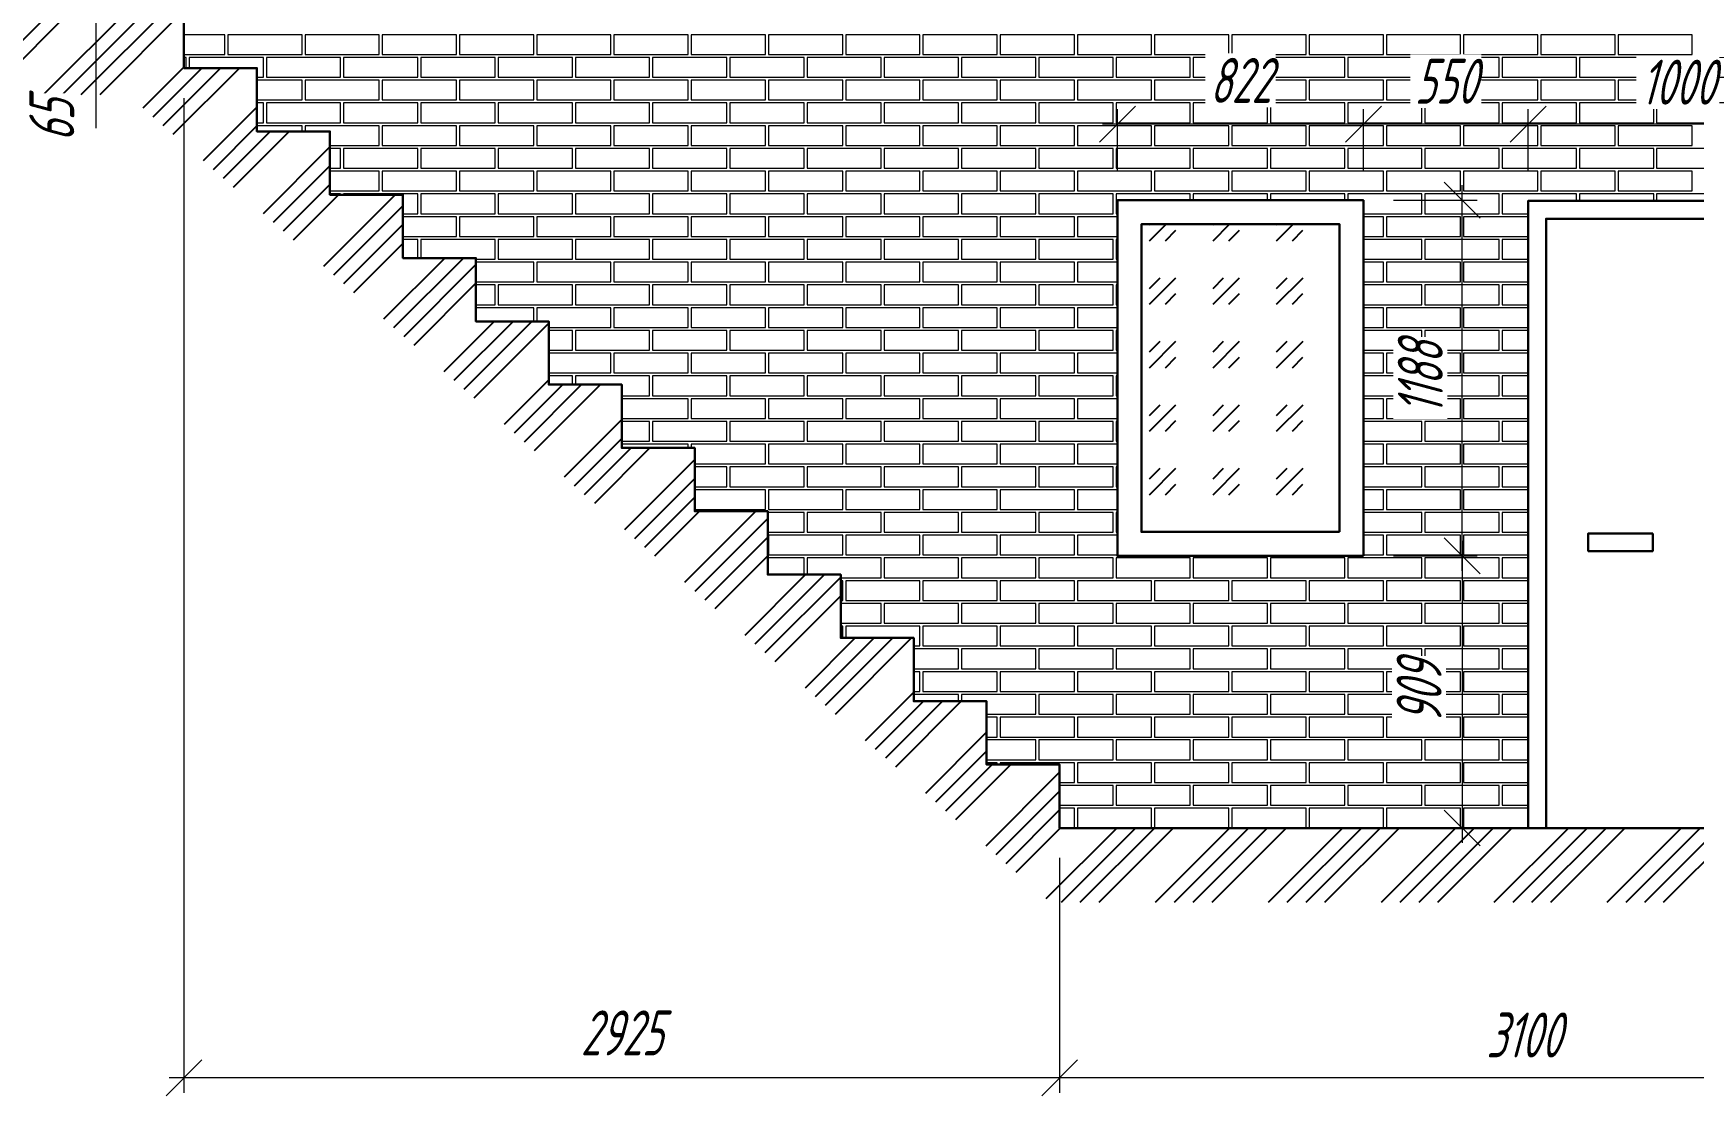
# Model space of a CAD drawing. Header units: millimetres. Extents: x -85477 to 745244, y -3684 to 128206.
# Drawn here: x 711153 to 716700, y 67359 to 70909 of the extents above; entities that cross this region are included whole.
import ezdxf

# ---------------------------------------------------------------- set-up
doc = ezdxf.new("R2010")
doc.units = ezdxf.units.MM
doc.layers.add('РАЗМЕРЫ', color=5, linetype='Continuous', lineweight=15)
doc.layers.add('СТЕНЫ 01', color=7, linetype='Continuous', lineweight=50)
doc.layers.add('ШТРИХОВКА', color=3, linetype='Continuous', transparency=0.5)
doc.styles.add('ism - 01', font='simplex.shx', dxfattribs={"width": 0.62, "oblique": 15, "height": 150})
doc.dimstyles.new('ism - 01', dxfattribs={"dimtxt": 150, "dimasz": 120, "dimexe": 50, "dimexo": 100, "dimgap": 65, "dimtad": 1, "dimdec": 0, "dimtxsty": 'ism - 01', "dimblk": 'OBLIQUE', "dimcen": 0, "dimdle": 50, "dimadec": 0, "dimazin": 0, "dimtfac": 1, "dimtdec": 0, "dimtmove": 0, "dimatfit": 3, "dimldrblk": 'OBLIQUE', "dimfxl": 1, "dimlwd": -1, "dimlwe": -1, "dimarcsym": 0})

# ---------------------------------------------------------------- blocks, each defined once
blk = doc.blocks.new('_Oblique')
at = {"color": 0, "lineweight": -2}
blk.add_line((-0.5, -0.5), (0.5, 0.5), dxfattribs=at)
blk = doc.blocks.new('*D361')
at = {"layer": 'Defpoints', "color": 0}
for p in [(711568.2, 71069), (711362.3, 71004), (711568.2, 71004)]:
    blk.add_point(p, dxfattribs=at)
at = {"layer": 'РАЗМЕРЫ', "color": 0}
for p, q in [((711362.3, 71069), (711362.3, 71189)), ((711468.2, 71069), (711312.3, 71069)), ((711362.3, 71069), (711362.3, 71004)), ((711468.2, 71004), (711312.3, 71004)), ((711362.3, 71004), (711362.3, 70591.4))]:
    blk.add_line(p, q, dxfattribs=at)
at = {"layer": 'РАЗМЕРЫ', "color": 0, "xscale": 120, "yscale": 120, "zscale": 120}
for p, rotation in [((711362.3, 71069), 270), ((711362.3, 71004), 90)]:
    blk.add_blockref('_Oblique', p, dxfattribs=dict(at, rotation=rotation))
at = {"layer": 'РАЗМЕРЫ', "color": 0, "insert": (711214.8, 70617.7), "char_height": 150, "attachment_point": 5, "rotation": 90, "style": 'ism - 01', "bg_fill": 3, "box_fill_scale": 1.1, "bg_fill_color": 256, "bg_fill_true_color": 13158600, "bg_fill_transparency": 0}
blk.add_mtext('65', dxfattribs=at)
blk = doc.blocks.new('*D367')
at = {"layer": 'Defpoints', "color": 0}
for p in [(714581.6, 68254), (717681.6, 68254), (714581.6, 67419.5)]:
    blk.add_point(p, dxfattribs=at)
at = {"layer": 'РАЗМЕРЫ', "color": 0}
for p, q in [((714581.6, 68154), (714581.6, 67369.5)), ((717681.6, 68154), (717681.6, 67369.5)), ((717731.6, 67419.5), (714531.6, 67419.5))]:
    blk.add_line(p, q, dxfattribs=at)
at = {"layer": 'РАЗМЕРЫ', "color": 0, "xscale": 120, "yscale": 120, "zscale": 120, "rotation": 180}
blk.add_blockref('_Oblique', (714581.6, 67419.5), dxfattribs=at)
at = {"layer": 'РАЗМЕРЫ', "color": 0, "xscale": 120, "yscale": 120, "zscale": 120}
blk.add_blockref('_Oblique', (717681.6, 67419.5), dxfattribs=at)
at = {"layer": 'РАЗМЕРЫ', "color": 0, "insert": (716131.6, 67562.6), "char_height": 150, "attachment_point": 5, "style": 'ism - 01'}
blk.add_mtext('3100', dxfattribs=at)
blk = doc.blocks.new('*D368')
at = {"layer": 'Defpoints', "color": 0}
for p in [(711656.6, 70792.5), (714581.6, 68254), (711656.6, 67419.5)]:
    blk.add_point(p, dxfattribs=at)
at = {"layer": 'РАЗМЕРЫ', "color": 0}
for p, q in [((711656.6, 70692.5), (711656.6, 67369.5)), ((714581.6, 68154), (714581.6, 67369.5)), ((714631.6, 67419.5), (711606.6, 67419.5))]:
    blk.add_line(p, q, dxfattribs=at)
at = {"layer": 'РАЗМЕРЫ', "color": 0, "xscale": 120, "yscale": 120, "zscale": 120, "rotation": 180}
blk.add_blockref('_Oblique', (711656.6, 67419.5), dxfattribs=at)
at = {"layer": 'РАЗМЕРЫ', "color": 0, "xscale": 120, "yscale": 120, "zscale": 120}
blk.add_blockref('_Oblique', (714581.6, 67419.5), dxfattribs=at)
at = {"layer": 'РАЗМЕРЫ', "color": 0, "insert": (713119.1, 67569.6), "char_height": 150, "attachment_point": 5, "style": 'ism - 01'}
blk.add_mtext('2925', dxfattribs=at)
blk = doc.blocks.new('*D372')
at = {"layer": 'Defpoints', "color": 0}
for p in [(716146.6, 70605.5), (716146.6, 70349), (717146.6, 70349)]:
    blk.add_point(p, dxfattribs=at)
at = {"layer": 'РАЗМЕРЫ', "color": 0}
for p, q in [((716146.6, 70449), (716146.6, 70655.5)), ((717146.6, 70449), (717146.6, 70655.5)), ((717196.6, 70605.5), (716096.6, 70605.5))]:
    blk.add_line(p, q, dxfattribs=at)
at = {"layer": 'РАЗМЕРЫ', "color": 0, "xscale": 120, "yscale": 120, "zscale": 120, "rotation": 180}
blk.add_blockref('_Oblique', (716146.6, 70605.5), dxfattribs=at)
at = {"layer": 'РАЗМЕРЫ', "color": 0, "xscale": 120, "yscale": 120, "zscale": 120}
blk.add_blockref('_Oblique', (717146.6, 70605.5), dxfattribs=at)
at = {"layer": 'РАЗМЕРЫ', "color": 0, "insert": (716646.6, 70745.5), "char_height": 150, "attachment_point": 5, "style": 'ism - 01', "bg_fill": 3, "box_fill_scale": 1.1, "bg_fill_color": 256, "bg_fill_true_color": 13158600, "bg_fill_transparency": 0}
blk.add_mtext('1000', dxfattribs=at)
blk = doc.blocks.new('*D373')
at = {"layer": 'Defpoints', "color": 0}
for p in [(715596.6, 70605.5), (715596.6, 70351), (716146.6, 70349)]:
    blk.add_point(p, dxfattribs=at)
at = {"layer": 'РАЗМЕРЫ', "color": 0}
for p, q in [((715596.6, 70451), (715596.6, 70655.5)), ((716146.6, 70449), (716146.6, 70655.5)), ((716196.6, 70605.5), (715546.6, 70605.5))]:
    blk.add_line(p, q, dxfattribs=at)
at = {"layer": 'РАЗМЕРЫ', "color": 0, "xscale": 120, "yscale": 120, "zscale": 120, "rotation": 180}
blk.add_blockref('_Oblique', (715596.6, 70605.5), dxfattribs=at)
at = {"layer": 'РАЗМЕРЫ', "color": 0, "xscale": 120, "yscale": 120, "zscale": 120}
blk.add_blockref('_Oblique', (716146.6, 70605.5), dxfattribs=at)
at = {"layer": 'РАЗМЕРЫ', "color": 0, "insert": (715871.6, 70748.6), "char_height": 150, "attachment_point": 5, "style": 'ism - 01', "bg_fill": 3, "box_fill_scale": 1.1, "bg_fill_color": 256, "bg_fill_true_color": 13158600, "bg_fill_transparency": 0}
blk.add_mtext('550', dxfattribs=at)
blk = doc.blocks.new('*D374')
at = {"layer": 'Defpoints', "color": 0}
for p in [(714774.6, 70605.5), (714774.6, 70351), (715596.6, 70351)]:
    blk.add_point(p, dxfattribs=at)
at = {"layer": 'РАЗМЕРЫ', "color": 0}
for p, q in [((714774.6, 70451), (714774.6, 70655.5)), ((715596.6, 70451), (715596.6, 70655.5)), ((715646.6, 70605.5), (714724.6, 70605.5))]:
    blk.add_line(p, q, dxfattribs=at)
at = {"layer": 'РАЗМЕРЫ', "color": 0, "xscale": 120, "yscale": 120, "zscale": 120, "rotation": 180}
blk.add_blockref('_Oblique', (714774.6, 70605.5), dxfattribs=at)
at = {"layer": 'РАЗМЕРЫ', "color": 0, "xscale": 120, "yscale": 120, "zscale": 120}
blk.add_blockref('_Oblique', (715596.6, 70605.5), dxfattribs=at)
at = {"layer": 'РАЗМЕРЫ', "color": 0, "insert": (715185.6, 70751.3), "char_height": 150, "attachment_point": 5, "style": 'ism - 01', "bg_fill": 3, "box_fill_scale": 1.1, "bg_fill_color": 256, "bg_fill_true_color": 13158600, "bg_fill_transparency": 0}
blk.add_mtext('822', dxfattribs=at)
blk = doc.blocks.new('*D375')
at = {"layer": 'Defpoints', "color": 0}
for p in [(715596.6, 69163), (715596.6, 68254), (715926.6, 68254)]:
    blk.add_point(p, dxfattribs=at)
at = {"layer": 'РАЗМЕРЫ', "color": 0}
for p, q in [((715926.6, 69213), (715926.6, 68204)), ((715696.6, 69163), (715976.6, 69163)), ((715696.6, 68254), (715976.6, 68254))]:
    blk.add_line(p, q, dxfattribs=at)
at = {"layer": 'РАЗМЕРЫ', "color": 0, "xscale": 120, "yscale": 120, "zscale": 120}
for p, rotation in [((715926.6, 69163), 90), ((715926.6, 68254), 270)]:
    blk.add_blockref('_Oblique', p, dxfattribs=dict(at, rotation=rotation))
at = {"layer": 'РАЗМЕРЫ', "color": 0, "insert": (715782.3, 68708.5), "char_height": 150, "attachment_point": 5, "rotation": 90, "style": 'ism - 01', "bg_fill": 3, "box_fill_scale": 1.1, "bg_fill_color": 256, "bg_fill_true_color": 13158600, "bg_fill_transparency": 0}
blk.add_mtext('909', dxfattribs=at)
blk = doc.blocks.new('*D376')
at = {"layer": 'Defpoints', "color": 0}
for p in [(715596.6, 70351), (715926.6, 70351), (715596.6, 69163)]:
    blk.add_point(p, dxfattribs=at)
at = {"layer": 'РАЗМЕРЫ', "color": 0}
for p, q in [((715926.6, 69113), (715926.6, 70401)), ((715696.6, 70351), (715976.6, 70351)), ((715696.6, 69163), (715976.6, 69163))]:
    blk.add_line(p, q, dxfattribs=at)
at = {"layer": 'РАЗМЕРЫ', "color": 0, "xscale": 120, "yscale": 120, "zscale": 120}
for p, rotation in [((715926.6, 70351), 90), ((715926.6, 69163), 270)]:
    blk.add_blockref('_Oblique', p, dxfattribs=dict(at, rotation=rotation))
at = {"layer": 'РАЗМЕРЫ', "color": 0, "insert": (715786.6, 69757), "char_height": 150, "attachment_point": 5, "rotation": 90, "style": 'ism - 01', "bg_fill": 3, "box_fill_scale": 1.1, "bg_fill_color": 256, "bg_fill_true_color": 13158600, "bg_fill_transparency": 0}
blk.add_mtext('1188', dxfattribs=at)

msp = doc.modelspace()

# ---------------------------------------------------------------- hatches: boundary and pattern name
at = {"layer": 'ШТРИХОВКА', "true_color": 0x000000}
h = msp.add_hatch(dxfattribs=at)
h.set_pattern_fill('ANSI34', color=18, scale=14)
h.set_pattern_definition([(45, (62769.92, -19123.8), (-188.58538, 188.58538), []), (45, (62832.78, -19123.8), (-188.58538, 188.58538), []), (45, (62895.65, -19123.8), (-188.58538, 188.58538), []), (45, (62958.5, -19123.8), (-188.58538, 188.58538), [])])
h.paths.add_polyline_path([(711656.6, 71004), (705769.8, 71004), (705770.3, 70704), (711469.1, 70704), (714550.4, 68006.5), (717981.6, 68006.5), (717981.6, 70544), (723506.6, 70544), (723506.6, 70844), (717681.6, 70844), (717681.6, 68254), (714581.6, 68254), (714581.6, 68466), (714337.8, 68466), (714337.8, 68677.5), (714094.1, 68677.5), (714094.1, 68889), (713850.3, 68889), (713850.3, 69100.5), (713606.6, 69100.5), (713606.6, 69312), (713362.8, 69312), (713362.8, 69523.5), (713119.1, 69523.5), (713119.1, 69735), (712875.3, 69735), (712875.3, 69946.5), (712631.6, 69946.5), (712631.6, 70158), (712387.8, 70158), (712387.8, 70369.5), (712144.1, 70369.5), (712144.1, 70581), (711900.3, 70581), (711900.3, 70792.5), (711656.6, 70792.5)])
at = {"layer": 'ШТРИХОВКА', "transparency": 33554508}
h = msp.add_hatch(dxfattribs=at)
h.set_pattern_fill('GOST_GLASS', color=4, scale=25)
h.set_pattern_definition([(45, (63000, 1e-11), (212.132034, 0), [125, -175]), (45, (63053.03, 1e-11), (212.132034, 0), [50, -250]), (45, (63000, 53.03), (212.132034, 0), [50, -250])])
h.paths.add_polyline_path([(715516.6, 69243), (715516.6, 70271), (714854.6, 70271), (714854.6, 69243)])

# ---------------------------------------------------------------- linework, layer by layer
at = {"layer": 'РАЗМЕРЫ', "color": 9, "transparency": 33554559}
for points in [[(711656.6, 70838), (711792.9, 70838), (711792.9, 70904), (711656.6, 70904)], [(711663.9, 70792.5), (711663.9, 70828), (711656.6, 70828)], [(711900.3, 70762), (711921.9, 70762), (711921.9, 70828), (711673.9, 70828), (711673.9, 70792.5)], [(711900.3, 70686), (712050.9, 70686), (712050.9, 70752), (711900.3, 70752)], [(711900.3, 70610), (711921.9, 70610), (711921.9, 70676), (711900.3, 70676)], [(712050.9, 70581), (712050.9, 70600), (711900.3, 70600)], [(712144.1, 70534), (712308.9, 70534), (712308.9, 70600), (712060.9, 70600), (712060.9, 70581)], [(712144.1, 70458), (712179.9, 70458), (712179.9, 70524), (712144.1, 70524)], [(712144.1, 70382), (712308.9, 70382), (712308.9, 70448), (712144.1, 70448)], [(712179.9, 70369.5), (712179.9, 70372), (712144.1, 70372)], [(712387.8, 70306), (712437.9, 70306), (712437.9, 70372), (712189.9, 70372), (712189.9, 70369.5)], [(715017.9, 70351), (715017.9, 70372), (714769.9, 70372), (714769.9, 70306), (714774.6, 70306)], [(715275.9, 70351), (715275.9, 70372), (715027.9, 70372), (715027.9, 70351)], [(715533.9, 70351), (715533.9, 70372), (715285.9, 70372), (715285.9, 70351)], [(715596.6, 70306), (715791.9, 70306), (715791.9, 70372), (715543.9, 70372), (715543.9, 70351)], [(716307.9, 70349), (716307.9, 70372), (716059.9, 70372), (716059.9, 70306), (716146.6, 70306)], [(716565.9, 70349), (716565.9, 70372), (716317.9, 70372), (716317.9, 70349)], [(716823.9, 70349), (716823.9, 70372), (716575.9, 70372), (716575.9, 70349)], [(712387.8, 70230), (712566.9, 70230), (712566.9, 70296), (712387.8, 70296)], [(714774.6, 70296), (714640.9, 70296), (714640.9, 70230), (714774.6, 70230)], [(715596.6, 70230), (715662.9, 70230), (715662.9, 70296), (715596.6, 70296)], [(716146.6, 70296), (715930.9, 70296), (715930.9, 70230), (716146.6, 70230)], [(712437.9, 70158), (712437.9, 70220), (712387.8, 70220)], [(712631.6, 70154), (712695.9, 70154), (712695.9, 70220), (712447.9, 70220), (712447.9, 70158)], [(714774.6, 70220), (714769.9, 70220), (714769.9, 70154), (714774.6, 70154)], [(715596.6, 70154), (715791.9, 70154), (715791.9, 70220), (715596.6, 70220)], [(716146.6, 70220), (716059.9, 70220), (716059.9, 70154), (716146.6, 70154)], [(712631.6, 70078), (712824.9, 70078), (712824.9, 70144), (712631.6, 70144)], [(714774.6, 70144), (714640.9, 70144), (714640.9, 70078), (714774.6, 70078)], [(715596.6, 70078), (715662.9, 70078), (715662.9, 70144), (715596.6, 70144)], [(716146.6, 70144), (715930.9, 70144), (715930.9, 70078), (716146.6, 70078)], [(712631.6, 70002), (712695.9, 70002), (712695.9, 70068), (712631.6, 70068)], [(714774.6, 70068), (714769.9, 70068), (714769.9, 70002), (714774.6, 70002)], [(715596.6, 70002), (715791.9, 70002), (715791.9, 70068), (715596.6, 70068)], [(716146.6, 70068), (716059.9, 70068), (716059.9, 70002), (716146.6, 70002)], [(712824.9, 69946.5), (712824.9, 69992), (712631.6, 69992)], [(712875.3, 69926), (713082.9, 69926), (713082.9, 69992), (712834.9, 69992), (712834.9, 69946.5)], [(714774.6, 69992), (714640.9, 69992), (714640.9, 69926), (714774.6, 69926)], [(715596.6, 69926), (715662.9, 69926), (715662.9, 69992), (715596.6, 69992)], [(716146.6, 69992), (715930.9, 69992), (715930.9, 69926), (716146.6, 69926)], [(712875.3, 69850), (712953.9, 69850), (712953.9, 69916), (712875.3, 69916)], [(714774.6, 69916), (714769.9, 69916), (714769.9, 69850), (714774.6, 69850)], [(715596.6, 69850), (715791.9, 69850), (715791.9, 69916), (715596.6, 69916)], [(716146.6, 69916), (716059.9, 69916), (716059.9, 69850), (716146.6, 69850)], [(712875.3, 69774), (713082.9, 69774), (713082.9, 69840), (712875.3, 69840)], [(714774.6, 69840), (714640.9, 69840), (714640.9, 69774), (714774.6, 69774)], [(715596.6, 69774), (715662.9, 69774), (715662.9, 69840), (715596.6, 69840)], [(716146.6, 69840), (715930.9, 69840), (715930.9, 69774), (716146.6, 69774)], [(712953.9, 69735), (712953.9, 69764), (712875.3, 69764)], [(713119.1, 69698), (713211.9, 69698), (713211.9, 69764), (712963.9, 69764), (712963.9, 69735)], [(714774.6, 69764), (714769.9, 69764), (714769.9, 69698), (714774.6, 69698)], [(715596.6, 69698), (715791.9, 69698), (715791.9, 69764), (715596.6, 69764)], [(716146.6, 69764), (716059.9, 69764), (716059.9, 69698), (716146.6, 69698)], [(713119.1, 69622), (713340.9, 69622), (713340.9, 69688), (713119.1, 69688)], [(714774.6, 69688), (714640.9, 69688), (714640.9, 69622), (714774.6, 69622)], [(715596.6, 69622), (715662.9, 69622), (715662.9, 69688), (715596.6, 69688)], [(716146.6, 69688), (715930.9, 69688), (715930.9, 69622), (716146.6, 69622)], [(713119.1, 69546), (713211.9, 69546), (713211.9, 69612), (713119.1, 69612)], [(714774.6, 69612), (714769.9, 69612), (714769.9, 69546), (714774.6, 69546)], [(715596.6, 69546), (715791.9, 69546), (715791.9, 69612), (715596.6, 69612)], [(716146.6, 69612), (716059.9, 69612), (716059.9, 69546), (716146.6, 69546)], [(713340.9, 69523.5), (713340.9, 69536), (713119.1, 69536)], [(713362.8, 69470), (713598.9, 69470), (713598.9, 69536), (713350.9, 69536), (713350.9, 69523.5)], [(714774.6, 69536), (714640.9, 69536), (714640.9, 69470), (714774.6, 69470)], [(715596.6, 69470), (715662.9, 69470), (715662.9, 69536), (715596.6, 69536)], [(716146.6, 69536), (715930.9, 69536), (715930.9, 69470), (716146.6, 69470)], [(713362.8, 69394), (713469.9, 69394), (713469.9, 69460), (713362.8, 69460)], [(714774.6, 69460), (714769.9, 69460), (714769.9, 69394), (714774.6, 69394)], [(715596.6, 69394), (715791.9, 69394), (715791.9, 69460), (715596.6, 69460)], [(716146.6, 69460), (716059.9, 69460), (716059.9, 69394), (716146.6, 69394)], [(713362.8, 69318), (713598.9, 69318), (713598.9, 69384), (713362.8, 69384)], [(714774.6, 69384), (714640.9, 69384), (714640.9, 69318), (714774.6, 69318)], [(715596.6, 69318), (715662.9, 69318), (715662.9, 69384), (715596.6, 69384)], [(716146.6, 69384), (715930.9, 69384), (715930.9, 69318), (716146.6, 69318)], [(713606.6, 69242), (713727.9, 69242), (713727.9, 69308), (713606.6, 69308)], [(714774.6, 69308), (714769.9, 69308), (714769.9, 69242), (714774.6, 69242)], [(715596.6, 69242), (715791.9, 69242), (715791.9, 69308), (715596.6, 69308)], [(716146.6, 69308), (716059.9, 69308), (716059.9, 69242), (716146.6, 69242)], [(714774.6, 69232), (714640.9, 69232), (714640.9, 69166), (714774.6, 69166)], [(715596.6, 69166), (715662.9, 69166), (715662.9, 69232), (715596.6, 69232)], [(716146.6, 69232), (715930.9, 69232), (715930.9, 69166), (716146.6, 69166)], [(713727.9, 69100.5), (713727.9, 69156), (713606.6, 69156)], [(713850.3, 69090), (713985.9, 69090), (713985.9, 69156), (713737.9, 69156), (713737.9, 69100.5)], [(716146.6, 69156), (716059.9, 69156), (716059.9, 69090), (716146.6, 69090)], [(713850.3, 69014), (713856.9, 69014), (713856.9, 69080), (713850.3, 69080)], [(716146.6, 69080), (715930.9, 69080), (715930.9, 69014), (716146.6, 69014)], [(713850.3, 68938), (713985.9, 68938), (713985.9, 69004), (713850.3, 69004)], [(716146.6, 69004), (716059.9, 69004), (716059.9, 68938), (716146.6, 68938)], [(713856.9, 68889), (713856.9, 68928), (713850.3, 68928)], [(714094.1, 68862), (714114.9, 68862), (714114.9, 68928), (713866.9, 68928), (713866.9, 68889)], [(716146.6, 68928), (715930.9, 68928), (715930.9, 68862), (716146.6, 68862)], [(714094.1, 68786), (714243.9, 68786), (714243.9, 68852), (714094.1, 68852)], [(716146.6, 68852), (716059.9, 68852), (716059.9, 68786), (716146.6, 68786)], [(714094.1, 68710), (714114.9, 68710), (714114.9, 68776), (714094.1, 68776)], [(716146.6, 68776), (715930.9, 68776), (715930.9, 68710), (716146.6, 68710)], [(714243.9, 68677.5), (714243.9, 68700), (714094.1, 68700)], [(714337.8, 68634), (714501.9, 68634), (714501.9, 68700), (714253.9, 68700), (714253.9, 68677.5)], [(716146.6, 68700), (716059.9, 68700), (716059.9, 68634), (716146.6, 68634)], [(714337.8, 68558), (714372.9, 68558), (714372.9, 68624), (714337.8, 68624)], [(716146.6, 68624), (715930.9, 68624), (715930.9, 68558), (716146.6, 68558)], [(714337.8, 68482), (714501.9, 68482), (714501.9, 68548), (714337.8, 68548)], [(716146.6, 68548), (716059.9, 68548), (716059.9, 68482), (716146.6, 68482)], [(714372.9, 68466), (714372.9, 68472), (714337.8, 68472)], [(714581.6, 68406), (714630.9, 68406), (714630.9, 68472), (714382.9, 68472), (714382.9, 68466)], [(716146.6, 68472), (715930.9, 68472), (715930.9, 68406), (716146.6, 68406)], [(714581.6, 68330), (714759.9, 68330), (714759.9, 68396), (714581.6, 68396)], [(716146.6, 68396), (716059.9, 68396), (716059.9, 68330), (716146.6, 68330)], [(714581.6, 68254), (714630.9, 68254), (714630.9, 68320), (714581.6, 68320)], [(716146.6, 68320), (715930.9, 68320), (715930.9, 68254), (716146.6, 68254)]]:
    msp.add_lwpolyline(points, dxfattribs=at)
for points in [[(711802.9, 70838), (712050.9, 70838), (712050.9, 70904), (711802.9, 70904)], [(712060.9, 70838), (712308.9, 70838), (712308.9, 70904), (712060.9, 70904)], [(712318.9, 70838), (712566.9, 70838), (712566.9, 70904), (712318.9, 70904)], [(712576.9, 70838), (712824.9, 70838), (712824.9, 70904), (712576.9, 70904)], [(712834.9, 70838), (713082.9, 70838), (713082.9, 70904), (712834.9, 70904)], [(713092.9, 70838), (713340.9, 70838), (713340.9, 70904), (713092.9, 70904)], [(713350.9, 70838), (713598.9, 70838), (713598.9, 70904), (713350.9, 70904)], [(713608.9, 70838), (713856.9, 70838), (713856.9, 70904), (713608.9, 70904)], [(713866.9, 70838), (714114.9, 70838), (714114.9, 70904), (713866.9, 70904)], [(714124.9, 70838), (714372.9, 70838), (714372.9, 70904), (714124.9, 70904)], [(714382.9, 70838), (714630.9, 70838), (714630.9, 70904), (714382.9, 70904)], [(714640.9, 70838), (714888.9, 70838), (714888.9, 70904), (714640.9, 70904)], [(714898.9, 70838), (715146.9, 70838), (715146.9, 70904), (714898.9, 70904)], [(715156.9, 70838), (715404.9, 70838), (715404.9, 70904), (715156.9, 70904)], [(715414.9, 70838), (715662.9, 70838), (715662.9, 70904), (715414.9, 70904)], [(715672.9, 70838), (715920.9, 70838), (715920.9, 70904), (715672.9, 70904)], [(715930.9, 70838), (716178.9, 70838), (716178.9, 70904), (715930.9, 70904)], [(716188.9, 70838), (716436.9, 70838), (716436.9, 70904), (716188.9, 70904)], [(716446.9, 70838), (716694.9, 70838), (716694.9, 70904), (716446.9, 70904)], [(711931.9, 70762), (712179.9, 70762), (712179.9, 70828), (711931.9, 70828)], [(712189.9, 70762), (712437.9, 70762), (712437.9, 70828), (712189.9, 70828)], [(712447.9, 70762), (712695.9, 70762), (712695.9, 70828), (712447.9, 70828)], [(712705.9, 70762), (712953.9, 70762), (712953.9, 70828), (712705.9, 70828)], [(712963.9, 70762), (713211.9, 70762), (713211.9, 70828), (712963.9, 70828)], [(713221.9, 70762), (713469.9, 70762), (713469.9, 70828), (713221.9, 70828)], [(713479.9, 70762), (713727.9, 70762), (713727.9, 70828), (713479.9, 70828)], [(713737.9, 70762), (713985.9, 70762), (713985.9, 70828), (713737.9, 70828)], [(713995.9, 70762), (714243.9, 70762), (714243.9, 70828), (713995.9, 70828)], [(714253.9, 70762), (714501.9, 70762), (714501.9, 70828), (714253.9, 70828)], [(714511.9, 70762), (714759.9, 70762), (714759.9, 70828), (714511.9, 70828)], [(714769.9, 70762), (715017.9, 70762), (715017.9, 70828), (714769.9, 70828)], [(715027.9, 70762), (715275.9, 70762), (715275.9, 70828), (715027.9, 70828)], [(715285.9, 70762), (715533.9, 70762), (715533.9, 70828), (715285.9, 70828)], [(715543.9, 70762), (715791.9, 70762), (715791.9, 70828), (715543.9, 70828)], [(715801.9, 70762), (716049.9, 70762), (716049.9, 70828), (715801.9, 70828)], [(716059.9, 70762), (716307.9, 70762), (716307.9, 70828), (716059.9, 70828)], [(716317.9, 70762), (716565.9, 70762), (716565.9, 70828), (716317.9, 70828)], [(716575.9, 70762), (716823.9, 70762), (716823.9, 70828), (716575.9, 70828)], [(712060.9, 70686), (712308.9, 70686), (712308.9, 70752), (712060.9, 70752)], [(712318.9, 70686), (712566.9, 70686), (712566.9, 70752), (712318.9, 70752)], [(712576.9, 70686), (712824.9, 70686), (712824.9, 70752), (712576.9, 70752)], [(712834.9, 70686), (713082.9, 70686), (713082.9, 70752), (712834.9, 70752)], [(713092.9, 70686), (713340.9, 70686), (713340.9, 70752), (713092.9, 70752)], [(713350.9, 70686), (713598.9, 70686), (713598.9, 70752), (713350.9, 70752)], [(713608.9, 70686), (713856.9, 70686), (713856.9, 70752), (713608.9, 70752)], [(713866.9, 70686), (714114.9, 70686), (714114.9, 70752), (713866.9, 70752)], [(714124.9, 70686), (714372.9, 70686), (714372.9, 70752), (714124.9, 70752)], [(714382.9, 70686), (714630.9, 70686), (714630.9, 70752), (714382.9, 70752)], [(714640.9, 70686), (714888.9, 70686), (714888.9, 70752), (714640.9, 70752)], [(714898.9, 70686), (715146.9, 70686), (715146.9, 70752), (714898.9, 70752)], [(715156.9, 70686), (715404.9, 70686), (715404.9, 70752), (715156.9, 70752)], [(715414.9, 70686), (715662.9, 70686), (715662.9, 70752), (715414.9, 70752)], [(715672.9, 70686), (715920.9, 70686), (715920.9, 70752), (715672.9, 70752)], [(715930.9, 70686), (716178.9, 70686), (716178.9, 70752), (715930.9, 70752)], [(716188.9, 70686), (716436.9, 70686), (716436.9, 70752), (716188.9, 70752)], [(716446.9, 70686), (716694.9, 70686), (716694.9, 70752), (716446.9, 70752)], [(711931.9, 70610), (712179.9, 70610), (712179.9, 70676), (711931.9, 70676)], [(712189.9, 70610), (712437.9, 70610), (712437.9, 70676), (712189.9, 70676)], [(712447.9, 70610), (712695.9, 70610), (712695.9, 70676), (712447.9, 70676)], [(712705.9, 70610), (712953.9, 70610), (712953.9, 70676), (712705.9, 70676)], [(712963.9, 70610), (713211.9, 70610), (713211.9, 70676), (712963.9, 70676)], [(713221.9, 70610), (713469.9, 70610), (713469.9, 70676), (713221.9, 70676)], [(713479.9, 70610), (713727.9, 70610), (713727.9, 70676), (713479.9, 70676)], [(713737.9, 70610), (713985.9, 70610), (713985.9, 70676), (713737.9, 70676)], [(713995.9, 70610), (714243.9, 70610), (714243.9, 70676), (713995.9, 70676)], [(714253.9, 70610), (714501.9, 70610), (714501.9, 70676), (714253.9, 70676)], [(714511.9, 70610), (714759.9, 70610), (714759.9, 70676), (714511.9, 70676)], [(714769.9, 70610), (715017.9, 70610), (715017.9, 70676), (714769.9, 70676)], [(715027.9, 70610), (715275.9, 70610), (715275.9, 70676), (715027.9, 70676)], [(715285.9, 70610), (715533.9, 70610), (715533.9, 70676), (715285.9, 70676)], [(715543.9, 70610), (715791.9, 70610), (715791.9, 70676), (715543.9, 70676)], [(715801.9, 70610), (716049.9, 70610), (716049.9, 70676), (715801.9, 70676)], [(716059.9, 70610), (716307.9, 70610), (716307.9, 70676), (716059.9, 70676)], [(716317.9, 70610), (716565.9, 70610), (716565.9, 70676), (716317.9, 70676)], [(716575.9, 70610), (716823.9, 70610), (716823.9, 70676), (716575.9, 70676)], [(712318.9, 70534), (712566.9, 70534), (712566.9, 70600), (712318.9, 70600)], [(712576.9, 70534), (712824.9, 70534), (712824.9, 70600), (712576.9, 70600)], [(712834.9, 70534), (713082.9, 70534), (713082.9, 70600), (712834.9, 70600)], [(713092.9, 70534), (713340.9, 70534), (713340.9, 70600), (713092.9, 70600)], [(713350.9, 70534), (713598.9, 70534), (713598.9, 70600), (713350.9, 70600)], [(713608.9, 70534), (713856.9, 70534), (713856.9, 70600), (713608.9, 70600)], [(713866.9, 70534), (714114.9, 70534), (714114.9, 70600), (713866.9, 70600)], [(714124.9, 70534), (714372.9, 70534), (714372.9, 70600), (714124.9, 70600)], [(714382.9, 70534), (714630.9, 70534), (714630.9, 70600), (714382.9, 70600)], [(714640.9, 70534), (714888.9, 70534), (714888.9, 70600), (714640.9, 70600)], [(714898.9, 70534), (715146.9, 70534), (715146.9, 70600), (714898.9, 70600)], [(715156.9, 70534), (715404.9, 70534), (715404.9, 70600), (715156.9, 70600)], [(715414.9, 70534), (715662.9, 70534), (715662.9, 70600), (715414.9, 70600)], [(715672.9, 70534), (715920.9, 70534), (715920.9, 70600), (715672.9, 70600)], [(715930.9, 70534), (716178.9, 70534), (716178.9, 70600), (715930.9, 70600)], [(716188.9, 70534), (716436.9, 70534), (716436.9, 70600), (716188.9, 70600)], [(716446.9, 70534), (716694.9, 70534), (716694.9, 70600), (716446.9, 70600)], [(712189.9, 70458), (712437.9, 70458), (712437.9, 70524), (712189.9, 70524)], [(712447.9, 70458), (712695.9, 70458), (712695.9, 70524), (712447.9, 70524)], [(712705.9, 70458), (712953.9, 70458), (712953.9, 70524), (712705.9, 70524)], [(712963.9, 70458), (713211.9, 70458), (713211.9, 70524), (712963.9, 70524)], [(713221.9, 70458), (713469.9, 70458), (713469.9, 70524), (713221.9, 70524)], [(713479.9, 70458), (713727.9, 70458), (713727.9, 70524), (713479.9, 70524)], [(713737.9, 70458), (713985.9, 70458), (713985.9, 70524), (713737.9, 70524)], [(713995.9, 70458), (714243.9, 70458), (714243.9, 70524), (713995.9, 70524)], [(714253.9, 70458), (714501.9, 70458), (714501.9, 70524), (714253.9, 70524)], [(714511.9, 70458), (714759.9, 70458), (714759.9, 70524), (714511.9, 70524)], [(714769.9, 70458), (715017.9, 70458), (715017.9, 70524), (714769.9, 70524)], [(715027.9, 70458), (715275.9, 70458), (715275.9, 70524), (715027.9, 70524)], [(715285.9, 70458), (715533.9, 70458), (715533.9, 70524), (715285.9, 70524)], [(715543.9, 70458), (715791.9, 70458), (715791.9, 70524), (715543.9, 70524)], [(715801.9, 70458), (716049.9, 70458), (716049.9, 70524), (715801.9, 70524)], [(716059.9, 70458), (716307.9, 70458), (716307.9, 70524), (716059.9, 70524)], [(716317.9, 70458), (716565.9, 70458), (716565.9, 70524), (716317.9, 70524)], [(716575.9, 70458), (716823.9, 70458), (716823.9, 70524), (716575.9, 70524)], [(712318.9, 70382), (712566.9, 70382), (712566.9, 70448), (712318.9, 70448)], [(712576.9, 70382), (712824.9, 70382), (712824.9, 70448), (712576.9, 70448)], [(712834.9, 70382), (713082.9, 70382), (713082.9, 70448), (712834.9, 70448)], [(713092.9, 70382), (713340.9, 70382), (713340.9, 70448), (713092.9, 70448)], [(713350.9, 70382), (713598.9, 70382), (713598.9, 70448), (713350.9, 70448)], [(713608.9, 70382), (713856.9, 70382), (713856.9, 70448), (713608.9, 70448)], [(713866.9, 70382), (714114.9, 70382), (714114.9, 70448), (713866.9, 70448)], [(714124.9, 70382), (714372.9, 70382), (714372.9, 70448), (714124.9, 70448)], [(714382.9, 70382), (714630.9, 70382), (714630.9, 70448), (714382.9, 70448)], [(714640.9, 70382), (714888.9, 70382), (714888.9, 70448), (714640.9, 70448)], [(714898.9, 70382), (715146.9, 70382), (715146.9, 70448), (714898.9, 70448)], [(715156.9, 70382), (715404.9, 70382), (715404.9, 70448), (715156.9, 70448)], [(715414.9, 70382), (715662.9, 70382), (715662.9, 70448), (715414.9, 70448)], [(715672.9, 70382), (715920.9, 70382), (715920.9, 70448), (715672.9, 70448)], [(715930.9, 70382), (716178.9, 70382), (716178.9, 70448), (715930.9, 70448)], [(716188.9, 70382), (716436.9, 70382), (716436.9, 70448), (716188.9, 70448)], [(716446.9, 70382), (716694.9, 70382), (716694.9, 70448), (716446.9, 70448)], [(712447.9, 70306), (712695.9, 70306), (712695.9, 70372), (712447.9, 70372)], [(712705.9, 70306), (712953.9, 70306), (712953.9, 70372), (712705.9, 70372)], [(712963.9, 70306), (713211.9, 70306), (713211.9, 70372), (712963.9, 70372)], [(713221.9, 70306), (713469.9, 70306), (713469.9, 70372), (713221.9, 70372)], [(713479.9, 70306), (713727.9, 70306), (713727.9, 70372), (713479.9, 70372)], [(713737.9, 70306), (713985.9, 70306), (713985.9, 70372), (713737.9, 70372)], [(713995.9, 70306), (714243.9, 70306), (714243.9, 70372), (713995.9, 70372)], [(714253.9, 70306), (714501.9, 70306), (714501.9, 70372), (714253.9, 70372)], [(714511.9, 70306), (714759.9, 70306), (714759.9, 70372), (714511.9, 70372)], [(715801.9, 70306), (716049.9, 70306), (716049.9, 70372), (715801.9, 70372)], [(712576.9, 70230), (712824.9, 70230), (712824.9, 70296), (712576.9, 70296)], [(712834.9, 70230), (713082.9, 70230), (713082.9, 70296), (712834.9, 70296)], [(713092.9, 70230), (713340.9, 70230), (713340.9, 70296), (713092.9, 70296)], [(713350.9, 70230), (713598.9, 70230), (713598.9, 70296), (713350.9, 70296)], [(713608.9, 70230), (713856.9, 70230), (713856.9, 70296), (713608.9, 70296)], [(713866.9, 70230), (714114.9, 70230), (714114.9, 70296), (713866.9, 70296)], [(714124.9, 70230), (714372.9, 70230), (714372.9, 70296), (714124.9, 70296)], [(714382.9, 70230), (714630.9, 70230), (714630.9, 70296), (714382.9, 70296)], [(715672.9, 70230), (715920.9, 70230), (715920.9, 70296), (715672.9, 70296)], [(712705.9, 70154), (712953.9, 70154), (712953.9, 70220), (712705.9, 70220)], [(712963.9, 70154), (713211.9, 70154), (713211.9, 70220), (712963.9, 70220)], [(713221.9, 70154), (713469.9, 70154), (713469.9, 70220), (713221.9, 70220)], [(713479.9, 70154), (713727.9, 70154), (713727.9, 70220), (713479.9, 70220)], [(713737.9, 70154), (713985.9, 70154), (713985.9, 70220), (713737.9, 70220)], [(713995.9, 70154), (714243.9, 70154), (714243.9, 70220), (713995.9, 70220)], [(714253.9, 70154), (714501.9, 70154), (714501.9, 70220), (714253.9, 70220)], [(714511.9, 70154), (714759.9, 70154), (714759.9, 70220), (714511.9, 70220)], [(715801.9, 70154), (716049.9, 70154), (716049.9, 70220), (715801.9, 70220)], [(712834.9, 70078), (713082.9, 70078), (713082.9, 70144), (712834.9, 70144)], [(713092.9, 70078), (713340.9, 70078), (713340.9, 70144), (713092.9, 70144)], [(713350.9, 70078), (713598.9, 70078), (713598.9, 70144), (713350.9, 70144)], [(713608.9, 70078), (713856.9, 70078), (713856.9, 70144), (713608.9, 70144)], [(713866.9, 70078), (714114.9, 70078), (714114.9, 70144), (713866.9, 70144)], [(714124.9, 70078), (714372.9, 70078), (714372.9, 70144), (714124.9, 70144)], [(714382.9, 70078), (714630.9, 70078), (714630.9, 70144), (714382.9, 70144)], [(715672.9, 70078), (715920.9, 70078), (715920.9, 70144), (715672.9, 70144)], [(712705.9, 70002), (712953.9, 70002), (712953.9, 70068), (712705.9, 70068)], [(712963.9, 70002), (713211.9, 70002), (713211.9, 70068), (712963.9, 70068)], [(713221.9, 70002), (713469.9, 70002), (713469.9, 70068), (713221.9, 70068)], [(713479.9, 70002), (713727.9, 70002), (713727.9, 70068), (713479.9, 70068)], [(713737.9, 70002), (713985.9, 70002), (713985.9, 70068), (713737.9, 70068)], [(713995.9, 70002), (714243.9, 70002), (714243.9, 70068), (713995.9, 70068)], [(714253.9, 70002), (714501.9, 70002), (714501.9, 70068), (714253.9, 70068)], [(714511.9, 70002), (714759.9, 70002), (714759.9, 70068), (714511.9, 70068)], [(715801.9, 70002), (716049.9, 70002), (716049.9, 70068), (715801.9, 70068)], [(713092.9, 69926), (713340.9, 69926), (713340.9, 69992), (713092.9, 69992)], [(713350.9, 69926), (713598.9, 69926), (713598.9, 69992), (713350.9, 69992)], [(713608.9, 69926), (713856.9, 69926), (713856.9, 69992), (713608.9, 69992)], [(713866.9, 69926), (714114.9, 69926), (714114.9, 69992), (713866.9, 69992)], [(714124.9, 69926), (714372.9, 69926), (714372.9, 69992), (714124.9, 69992)], [(714382.9, 69926), (714630.9, 69926), (714630.9, 69992), (714382.9, 69992)], [(715672.9, 69926), (715920.9, 69926), (715920.9, 69992), (715672.9, 69992)], [(712963.9, 69850), (713211.9, 69850), (713211.9, 69916), (712963.9, 69916)], [(713221.9, 69850), (713469.9, 69850), (713469.9, 69916), (713221.9, 69916)], [(713479.9, 69850), (713727.9, 69850), (713727.9, 69916), (713479.9, 69916)], [(713737.9, 69850), (713985.9, 69850), (713985.9, 69916), (713737.9, 69916)], [(713995.9, 69850), (714243.9, 69850), (714243.9, 69916), (713995.9, 69916)], [(714253.9, 69850), (714501.9, 69850), (714501.9, 69916), (714253.9, 69916)], [(714511.9, 69850), (714759.9, 69850), (714759.9, 69916), (714511.9, 69916)], [(715801.9, 69850), (716049.9, 69850), (716049.9, 69916), (715801.9, 69916)], [(713092.9, 69774), (713340.9, 69774), (713340.9, 69840), (713092.9, 69840)], [(713350.9, 69774), (713598.9, 69774), (713598.9, 69840), (713350.9, 69840)], [(713608.9, 69774), (713856.9, 69774), (713856.9, 69840), (713608.9, 69840)], [(713866.9, 69774), (714114.9, 69774), (714114.9, 69840), (713866.9, 69840)], [(714124.9, 69774), (714372.9, 69774), (714372.9, 69840), (714124.9, 69840)], [(714382.9, 69774), (714630.9, 69774), (714630.9, 69840), (714382.9, 69840)], [(715672.9, 69774), (715920.9, 69774), (715920.9, 69840), (715672.9, 69840)], [(713221.9, 69698), (713469.9, 69698), (713469.9, 69764), (713221.9, 69764)], [(713479.9, 69698), (713727.9, 69698), (713727.9, 69764), (713479.9, 69764)], [(713737.9, 69698), (713985.9, 69698), (713985.9, 69764), (713737.9, 69764)], [(713995.9, 69698), (714243.9, 69698), (714243.9, 69764), (713995.9, 69764)], [(714253.9, 69698), (714501.9, 69698), (714501.9, 69764), (714253.9, 69764)], [(714511.9, 69698), (714759.9, 69698), (714759.9, 69764), (714511.9, 69764)], [(715801.9, 69698), (716049.9, 69698), (716049.9, 69764), (715801.9, 69764)], [(713350.9, 69622), (713598.9, 69622), (713598.9, 69688), (713350.9, 69688)], [(713608.9, 69622), (713856.9, 69622), (713856.9, 69688), (713608.9, 69688)], [(713866.9, 69622), (714114.9, 69622), (714114.9, 69688), (713866.9, 69688)], [(714124.9, 69622), (714372.9, 69622), (714372.9, 69688), (714124.9, 69688)], [(714382.9, 69622), (714630.9, 69622), (714630.9, 69688), (714382.9, 69688)], [(715672.9, 69622), (715920.9, 69622), (715920.9, 69688), (715672.9, 69688)], [(713221.9, 69546), (713469.9, 69546), (713469.9, 69612), (713221.9, 69612)], [(713479.9, 69546), (713727.9, 69546), (713727.9, 69612), (713479.9, 69612)], [(713737.9, 69546), (713985.9, 69546), (713985.9, 69612), (713737.9, 69612)], [(713995.9, 69546), (714243.9, 69546), (714243.9, 69612), (713995.9, 69612)], [(714253.9, 69546), (714501.9, 69546), (714501.9, 69612), (714253.9, 69612)], [(714511.9, 69546), (714759.9, 69546), (714759.9, 69612), (714511.9, 69612)], [(715801.9, 69546), (716049.9, 69546), (716049.9, 69612), (715801.9, 69612)], [(713608.9, 69470), (713856.9, 69470), (713856.9, 69536), (713608.9, 69536)], [(713866.9, 69470), (714114.9, 69470), (714114.9, 69536), (713866.9, 69536)], [(714124.9, 69470), (714372.9, 69470), (714372.9, 69536), (714124.9, 69536)], [(714382.9, 69470), (714630.9, 69470), (714630.9, 69536), (714382.9, 69536)], [(715672.9, 69470), (715920.9, 69470), (715920.9, 69536), (715672.9, 69536)], [(713479.9, 69394), (713727.9, 69394), (713727.9, 69460), (713479.9, 69460)], [(713737.9, 69394), (713985.9, 69394), (713985.9, 69460), (713737.9, 69460)], [(713995.9, 69394), (714243.9, 69394), (714243.9, 69460), (713995.9, 69460)], [(714253.9, 69394), (714501.9, 69394), (714501.9, 69460), (714253.9, 69460)], [(714511.9, 69394), (714759.9, 69394), (714759.9, 69460), (714511.9, 69460)], [(715801.9, 69394), (716049.9, 69394), (716049.9, 69460), (715801.9, 69460)], [(713608.9, 69318), (713856.9, 69318), (713856.9, 69384), (713608.9, 69384)], [(713866.9, 69318), (714114.9, 69318), (714114.9, 69384), (713866.9, 69384)], [(714124.9, 69318), (714372.9, 69318), (714372.9, 69384), (714124.9, 69384)], [(714382.9, 69318), (714630.9, 69318), (714630.9, 69384), (714382.9, 69384)], [(715672.9, 69318), (715920.9, 69318), (715920.9, 69384), (715672.9, 69384)], [(713737.9, 69242), (713985.9, 69242), (713985.9, 69308), (713737.9, 69308)], [(713995.9, 69242), (714243.9, 69242), (714243.9, 69308), (713995.9, 69308)], [(714253.9, 69242), (714501.9, 69242), (714501.9, 69308), (714253.9, 69308)], [(714511.9, 69242), (714759.9, 69242), (714759.9, 69308), (714511.9, 69308)], [(715801.9, 69242), (716049.9, 69242), (716049.9, 69308), (715801.9, 69308)], [(713608.9, 69166), (713856.9, 69166), (713856.9, 69232), (713608.9, 69232)], [(713866.9, 69166), (714114.9, 69166), (714114.9, 69232), (713866.9, 69232)], [(714124.9, 69166), (714372.9, 69166), (714372.9, 69232), (714124.9, 69232)], [(714382.9, 69166), (714630.9, 69166), (714630.9, 69232), (714382.9, 69232)], [(715672.9, 69166), (715920.9, 69166), (715920.9, 69232), (715672.9, 69232)], [(713995.9, 69090), (714243.9, 69090), (714243.9, 69156), (713995.9, 69156)], [(714253.9, 69090), (714501.9, 69090), (714501.9, 69156), (714253.9, 69156)], [(714511.9, 69090), (714759.9, 69090), (714759.9, 69156), (714511.9, 69156)], [(714769.9, 69090), (715017.9, 69090), (715017.9, 69156), (714769.9, 69156)], [(715027.9, 69090), (715275.9, 69090), (715275.9, 69156), (715027.9, 69156)], [(715285.9, 69090), (715533.9, 69090), (715533.9, 69156), (715285.9, 69156)], [(715543.9, 69090), (715791.9, 69090), (715791.9, 69156), (715543.9, 69156)], [(715801.9, 69090), (716049.9, 69090), (716049.9, 69156), (715801.9, 69156)], [(713866.9, 69014), (714114.9, 69014), (714114.9, 69080), (713866.9, 69080)], [(714124.9, 69014), (714372.9, 69014), (714372.9, 69080), (714124.9, 69080)], [(714382.9, 69014), (714630.9, 69014), (714630.9, 69080), (714382.9, 69080)], [(714640.9, 69014), (714888.9, 69014), (714888.9, 69080), (714640.9, 69080)], [(714898.9, 69014), (715146.9, 69014), (715146.9, 69080), (714898.9, 69080)], [(715156.9, 69014), (715404.9, 69014), (715404.9, 69080), (715156.9, 69080)], [(715414.9, 69014), (715662.9, 69014), (715662.9, 69080), (715414.9, 69080)], [(715672.9, 69014), (715920.9, 69014), (715920.9, 69080), (715672.9, 69080)], [(713995.9, 68938), (714243.9, 68938), (714243.9, 69004), (713995.9, 69004)], [(714253.9, 68938), (714501.9, 68938), (714501.9, 69004), (714253.9, 69004)], [(714511.9, 68938), (714759.9, 68938), (714759.9, 69004), (714511.9, 69004)], [(714769.9, 68938), (715017.9, 68938), (715017.9, 69004), (714769.9, 69004)], [(715027.9, 68938), (715275.9, 68938), (715275.9, 69004), (715027.9, 69004)], [(715285.9, 68938), (715533.9, 68938), (715533.9, 69004), (715285.9, 69004)], [(715543.9, 68938), (715791.9, 68938), (715791.9, 69004), (715543.9, 69004)], [(715801.9, 68938), (716049.9, 68938), (716049.9, 69004), (715801.9, 69004)], [(714124.9, 68862), (714372.9, 68862), (714372.9, 68928), (714124.9, 68928)], [(714382.9, 68862), (714630.9, 68862), (714630.9, 68928), (714382.9, 68928)], [(714640.9, 68862), (714888.9, 68862), (714888.9, 68928), (714640.9, 68928)], [(714898.9, 68862), (715146.9, 68862), (715146.9, 68928), (714898.9, 68928)], [(715156.9, 68862), (715404.9, 68862), (715404.9, 68928), (715156.9, 68928)], [(715414.9, 68862), (715662.9, 68862), (715662.9, 68928), (715414.9, 68928)], [(715672.9, 68862), (715920.9, 68862), (715920.9, 68928), (715672.9, 68928)], [(714253.9, 68786), (714501.9, 68786), (714501.9, 68852), (714253.9, 68852)], [(714511.9, 68786), (714759.9, 68786), (714759.9, 68852), (714511.9, 68852)], [(714769.9, 68786), (715017.9, 68786), (715017.9, 68852), (714769.9, 68852)], [(715027.9, 68786), (715275.9, 68786), (715275.9, 68852), (715027.9, 68852)], [(715285.9, 68786), (715533.9, 68786), (715533.9, 68852), (715285.9, 68852)], [(715543.9, 68786), (715791.9, 68786), (715791.9, 68852), (715543.9, 68852)], [(715801.9, 68786), (716049.9, 68786), (716049.9, 68852), (715801.9, 68852)], [(714124.9, 68710), (714372.9, 68710), (714372.9, 68776), (714124.9, 68776)], [(714382.9, 68710), (714630.9, 68710), (714630.9, 68776), (714382.9, 68776)], [(714640.9, 68710), (714888.9, 68710), (714888.9, 68776), (714640.9, 68776)], [(714898.9, 68710), (715146.9, 68710), (715146.9, 68776), (714898.9, 68776)], [(715156.9, 68710), (715404.9, 68710), (715404.9, 68776), (715156.9, 68776)], [(715414.9, 68710), (715662.9, 68710), (715662.9, 68776), (715414.9, 68776)], [(715672.9, 68710), (715920.9, 68710), (715920.9, 68776), (715672.9, 68776)], [(714511.9, 68634), (714759.9, 68634), (714759.9, 68700), (714511.9, 68700)], [(714769.9, 68634), (715017.9, 68634), (715017.9, 68700), (714769.9, 68700)], [(715027.9, 68634), (715275.9, 68634), (715275.9, 68700), (715027.9, 68700)], [(715285.9, 68634), (715533.9, 68634), (715533.9, 68700), (715285.9, 68700)], [(715543.9, 68634), (715791.9, 68634), (715791.9, 68700), (715543.9, 68700)], [(715801.9, 68634), (716049.9, 68634), (716049.9, 68700), (715801.9, 68700)], [(714382.9, 68558), (714630.9, 68558), (714630.9, 68624), (714382.9, 68624)], [(714640.9, 68558), (714888.9, 68558), (714888.9, 68624), (714640.9, 68624)], [(714898.9, 68558), (715146.9, 68558), (715146.9, 68624), (714898.9, 68624)], [(715156.9, 68558), (715404.9, 68558), (715404.9, 68624), (715156.9, 68624)], [(715414.9, 68558), (715662.9, 68558), (715662.9, 68624), (715414.9, 68624)], [(715672.9, 68558), (715920.9, 68558), (715920.9, 68624), (715672.9, 68624)], [(714511.9, 68482), (714759.9, 68482), (714759.9, 68548), (714511.9, 68548)], [(714769.9, 68482), (715017.9, 68482), (715017.9, 68548), (714769.9, 68548)], [(715027.9, 68482), (715275.9, 68482), (715275.9, 68548), (715027.9, 68548)], [(715285.9, 68482), (715533.9, 68482), (715533.9, 68548), (715285.9, 68548)], [(715543.9, 68482), (715791.9, 68482), (715791.9, 68548), (715543.9, 68548)], [(715801.9, 68482), (716049.9, 68482), (716049.9, 68548), (715801.9, 68548)], [(714640.9, 68406), (714888.9, 68406), (714888.9, 68472), (714640.9, 68472)], [(714898.9, 68406), (715146.9, 68406), (715146.9, 68472), (714898.9, 68472)], [(715156.9, 68406), (715404.9, 68406), (715404.9, 68472), (715156.9, 68472)], [(715414.9, 68406), (715662.9, 68406), (715662.9, 68472), (715414.9, 68472)], [(715672.9, 68406), (715920.9, 68406), (715920.9, 68472), (715672.9, 68472)], [(714769.9, 68330), (715017.9, 68330), (715017.9, 68396), (714769.9, 68396)], [(715027.9, 68330), (715275.9, 68330), (715275.9, 68396), (715027.9, 68396)], [(715285.9, 68330), (715533.9, 68330), (715533.9, 68396), (715285.9, 68396)], [(715543.9, 68330), (715791.9, 68330), (715791.9, 68396), (715543.9, 68396)], [(715801.9, 68330), (716049.9, 68330), (716049.9, 68396), (715801.9, 68396)], [(714640.9, 68254), (714888.9, 68254), (714888.9, 68320), (714640.9, 68320)], [(714898.9, 68254), (715146.9, 68254), (715146.9, 68320), (714898.9, 68320)], [(715156.9, 68254), (715404.9, 68254), (715404.9, 68320), (715156.9, 68320)], [(715414.9, 68254), (715662.9, 68254), (715662.9, 68320), (715414.9, 68320)], [(715672.9, 68254), (715920.9, 68254), (715920.9, 68320), (715672.9, 68320)]]:
    msp.add_lwpolyline(points, close=True, dxfattribs=at)
at = {"layer": 'СТЕНЫ 01', "lineweight": 30}
msp.add_lwpolyline([(717681.6, 68254), (714581.6, 68254), (714581.6, 68466), (714337.8, 68466), (714337.8, 68677.5), (714094.1, 68677.5), (714094.1, 68889), (713850.3, 68889), (713850.3, 69100.5), (713606.6, 69100.5), (713606.6, 69312), (713362.8, 69312), (713362.8, 69523.5), (713119.1, 69523.5), (713119.1, 69735), (712875.3, 69735), (712875.3, 69946.5), (712631.6, 69946.5), (712631.6, 70158), (712387.8, 70158), (712387.8, 70369.5), (712144.1, 70369.5), (712144.1, 70581), (711900.3, 70581), (711900.3, 70792.5), (711656.6, 70792.5), (711656.6, 71004)], dxfattribs=at)
for points in [[(715596.6, 69163), (715596.6, 70351), (714774.6, 70351), (714774.6, 69163)], [(717146.6, 68254), (717146.6, 70349), (716146.6, 70349), (716146.6, 68254)], [(717086.6, 68254), (717086.6, 70289), (716206.6, 70289), (716206.6, 68254)], [(715516.6, 69243), (715516.6, 70271), (714854.6, 70271), (714854.6, 69243)], [(716562.7, 69238), (716347.6, 69238), (716347.6, 69179), (716562.7, 69179)]]:
    msp.add_lwpolyline(points, close=True, dxfattribs=at)

# ---------------------------------------------------------------- dimensions: what is measured, and where the dimension line sits
at = {"layer": 'РАЗМЕРЫ'}
for base, p1, p2, picture, middle in [((711656.6, 67419.5), (714581.6, 68254), (711656.6, 70792.5), '*D368', (713119.1, 67569.6)), ((714581.6, 67419.5), (717681.6, 68254), (714581.6, 68254), '*D367', (716131.6, 67562.6))]:
    dim = msp.add_linear_dim(base=base, p1=p1, p2=p2, dimstyle='ism - 01', dxfattribs=at)
    dim.commit()
    dim.dimension.update_dxf_attribs({"geometry": picture, "text_midpoint": middle})

# ---------------------------------------------------------------- next in the draw order: dimensions: what is measured, and where the dimension line sits
for base, p1, p2, picture, middle in [((711362.3, 71004), (711568.2, 71069), (711568.2, 71004), '*D361', (711214.8, 70617.7)), ((715926.6, 68254), (715596.6, 69163), (715596.6, 68254), '*D375', (715782.3, 68708.5))]:
    dim = msp.add_linear_dim(base=base, p1=p1, p2=p2, angle=90, dimstyle='ism - 01', override={"dimtfill": 1}, dxfattribs=at)
    dim.commit()
    dim.dimension.update_dxf_attribs({"geometry": picture, "text_midpoint": middle})
dim = msp.add_linear_dim(base=(716146.6, 70605.5), p1=(717146.6, 70349), p2=(716146.6, 70349), dimstyle='ism - 01', override={"dimtfill": 1}, dxfattribs=at)
dim.commit()
dim.dimension.update_dxf_attribs({"geometry": '*D372', "text_midpoint": (716646.6, 70745.5)})

# ---------------------------------------------------------------- next in the draw order: dimensions: what is measured, and where the dimension line sits
dim = msp.add_linear_dim(base=(715596.6, 70605.5), p1=(716146.6, 70349), p2=(715596.6, 70351), dimstyle='ism - 01', override={"dimtfill": 1}, dxfattribs=at)
dim.commit()
dim.dimension.update_dxf_attribs({"geometry": '*D373', "text_midpoint": (715871.6, 70748.6)})

# ---------------------------------------------------------------- next in the draw order: dimensions: what is measured, and where the dimension line sits
dim = msp.add_linear_dim(base=(714774.6, 70605.5), p1=(715596.6, 70351), p2=(714774.6, 70351), dimstyle='ism - 01', override={"dimtfill": 1}, dxfattribs=at)
dim.commit()
dim.dimension.update_dxf_attribs({"geometry": '*D374', "text_midpoint": (715185.6, 70751.3)})

# ---------------------------------------------------------------- next in the draw order: dimensions: what is measured, and where the dimension line sits
dim = msp.add_linear_dim(base=(715926.6, 70351), p1=(715596.6, 69163), p2=(715596.6, 70351), angle=90, dimstyle='ism - 01', override={"dimtfill": 1}, dxfattribs=at)
dim.commit()
dim.dimension.update_dxf_attribs({"geometry": '*D376', "text_midpoint": (715786.6, 69757)})

doc.saveas('drawing.dxf')
